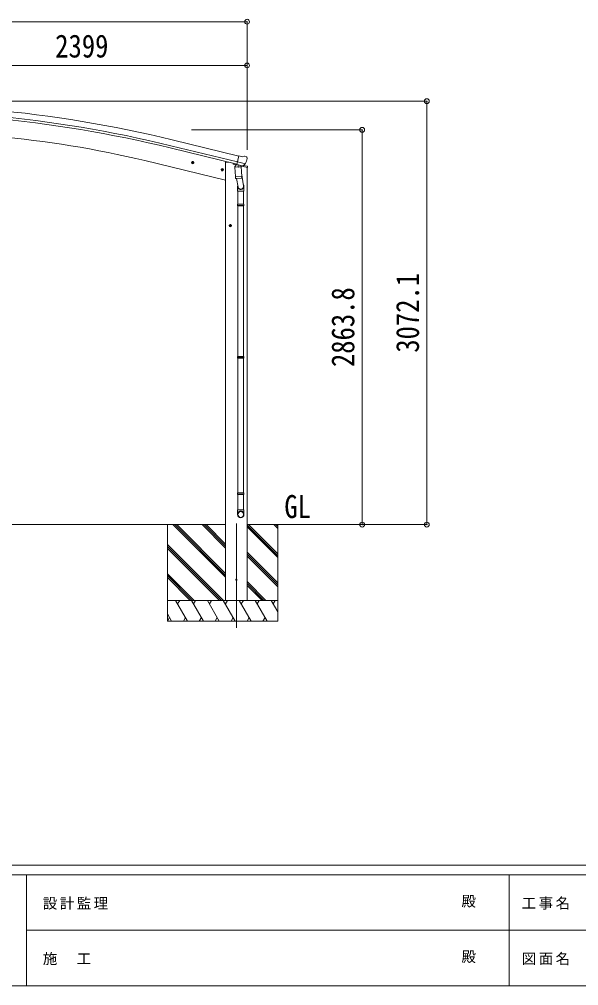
# Model space of a CAD drawing. Units: millimetres at full size. Extents: x -9783 to 33769, y -6828 to 6752.
# Drawn here: x -4022 to 36, y -6828 to 183 of the extents above; entities that cross this region are included whole.
import ezdxf
from ezdxf.enums import TextEntityAlignment as Align

# ---------------------------------------------------------------- set-up
doc = ezdxf.new("R2010")
doc.units = ezdxf.units.MM
doc.header["$LTSCALE"] = 35
doc.header["$PDMODE"] = 32
doc.header["$PDSIZE"] = 35
for name, color, linetype, lineweight in [('0-0_0', 7, 'Continuous', 9), ('0-1_本体', 4, 'Continuous', 9), ('0-2_部品', 7, 'Continuous', 9), ('0-8_PARTS2', 2, 'Continuous', 9), ('0-A_寸法', 6, 'Continuous', 9), ('F-0_240', 7, 'Continuous', 9)]:
    doc.layers.add(name, color=color, linetype=linetype, lineweight=lineweight)
doc.styles.add('ＭＳ ゴシック', font='')
doc.styles.get('ＭＳ ゴシック').set_extended_font_data('MS Gothic')

msp = doc.modelspace()

# ---------------------------------------------------------------- linework, layer by layer
at = {"layer": '0-0_0', "color": 6}
for p, q in [((-1065.34, -3483.05), (-1065.34, -410.95)), ((-1534.36, -619.25), (-1534.36, -3483.05))]:
    msp.add_line(p, q, dxfattribs=at)
at = {"layer": '0-0_0'}
for p, q in [((-2524.86, -3483.05), (-4846.96, -3483.05)), ((-2947.11, -3483.05), (-2947.11, -4183.05)), ((-2524.86, -3865.31), (-2907.13, -3483.05)), ((-2524.86, -3851.17), (-2892.98, -3483.05)), ((-2524.86, -3837.02), (-2878.84, -3483.05)), ((-2524.86, -3653.18), (-2694.99, -3483.05)), ((-2524.86, -3639.04), (-2680.85, -3483.05)), ((-2524.86, -3624.89), (-2666.71, -3483.05)), ((-1773.03, -3483.05), (-2369.36, -3483.05)), ((-2147.11, -3708.42), (-2369.36, -3486.17)), ((-2147.11, -3722.56), (-2369.36, -3500.31)), ((-2147.11, -3694.27), (-2358.34, -3483.05)), ((-2147.11, -3510.43), (-2174.49, -3483.05)), ((-2147.11, -3496.29), (-2160.35, -3483.05)), ((-2147.11, -3483.05), (-2147.11, -4183.05)), ((-2540.97, -4033.05), (-2947.11, -3626.91)), ((-2555.11, -4033.05), (-2947.11, -3641.05)), ((-2569.26, -4033.05), (-2947.11, -3655.19)), ((-2147.11, -3906.41), (-2369.36, -3684.16)), ((-2147.11, -3920.55), (-2369.36, -3698.3)), ((-2147.11, -3934.69), (-2369.36, -3712.44)), ((-2753.1, -4033.05), (-2947.11, -3839.04)), ((-2767.25, -4033.05), (-2947.11, -3853.18)), ((-2781.39, -4033.05), (-2947.11, -3867.32)), ((-2232.6, -4033.05), (-2369.36, -3896.29)), ((-2246.75, -4033.05), (-2369.36, -3910.43)), ((-2260.89, -4033.05), (-2369.36, -3924.57)), ((-2947.11, -4033.05), (-2147.11, -4033.05)), ((-2801.73, -4183.05), (-2888.33, -4033.05)), ((-2873.33, -4059.03), (-2858.33, -4033.05)), ((-2686.26, -4183.05), (-2772.86, -4033.05)), ((-2742.86, -4033.05), (-2757.86, -4059.03)), ((-2570.79, -4183.05), (-2657.39, -4033.05)), ((-2642.39, -4059.03), (-2627.39, -4033.05)), ((-2455.32, -4183.05), (-2541.92, -4033.05)), ((-2526.92, -4059.03), (-2511.92, -4033.05)), ((-2339.85, -4183.05), (-2426.45, -4033.05)), ((-2411.45, -4059.03), (-2396.45, -4033.05)), ((-2224.38, -4183.05), (-2310.98, -4033.05)), ((-2295.98, -4059.03), (-2280.98, -4033.05)), ((-2147.11, -4116.88), (-2195.51, -4033.05)), ((-2180.51, -4059.03), (-2165.51, -4033.05)), ((-2917.2, -4183.05), (-2947.11, -4131.24)), ((-2932.2, -4157.07), (-2947.2, -4183.05)), ((-2147.11, -4183.05), (-2947.11, -4183.05)), ((-2816.73, -4157.07), (-2831.73, -4183.05)), ((-2701.26, -4157.07), (-2716.26, -4183.05)), ((-2585.79, -4157.07), (-2600.79, -4183.05)), ((-2470.32, -4157.07), (-2485.32, -4183.05)), ((-2354.85, -4157.07), (-2369.85, -4183.05)), ((-2239.38, -4157.07), (-2254.38, -4183.05))]:
    msp.add_line(p, q, dxfattribs=at)
at = {"layer": '0-1_本体'}
for p, q in [((-2429.38, -809.45), (-2912.23, -691.88)), ((-2443.39, -867.8), (-2926.43, -750.18)), ((-2922.46, -733.87), (-2439.45, -851.37)), ((-2524.86, -983.05), (-3110.54, -842.44)), ((-2525.36, -853.05), (-2504.86, -853.05)), ((-2525.36, -853.05), (-2525.36, -4033.05)), ((-2504.86, -853.05), (-2471.35, -861.09)), ((-2369.36, -892.75), (-2369.36, -4033.05))]:
    msp.add_line(p, q, dxfattribs=at)
for centre, radius, start, end in [((-5042.95, -9441.63), 9005.44, 76.31388, 84.81388), ((-5042.95, -9441.63), 8945.44, 76.31388, 84.81388), ((-5042.95, -9441.63), 8962.23, 76.31388, 84.81388), ((-4836.89, -8034.63), 7396.48, 76.50259, 84.99741)]:
    msp.add_arc(centre, radius, start, end, dxfattribs=at)
at = {"layer": '0-2_部品'}
for p, q in [((-2402.98, -813.72), (-2428.91, -807.5)), ((-2402.98, -813.72), (-2389.72, -811.02)), ((-2375.24, -814.21), (-2388.42, -811.05)), ((-2372.15, -816.46), (-2368.29, -822.75)), ((-2367.93, -825.03), (-2368.2, -826.18)), ((-2753.59, -859.23), (-2773.04, -854.56)), ((-2770.62, -855.14), (-2765.45, -849.7)), ((-2768.48, -862.34), (-2770.62, -855.14)), ((-2765.65, -866.62), (-2760.98, -847.17)), ((-2765.45, -849.7), (-2758.15, -851.45)), ((-2758.15, -851.45), (-2756.02, -858.65)), ((-2539.67, -910.59), (-2559.12, -905.92)), ((-2556.7, -906.5), (-2551.53, -901.06)), ((-2554.56, -913.7), (-2556.7, -906.5)), ((-2551.73, -917.98), (-2547.06, -898.53)), ((-2551.53, -901.06), (-2544.23, -902.81)), ((-2544.23, -902.81), (-2542.1, -910.01)), ((-2471.35, -861.01), (-2471.35, -864.33)), ((-2448.63, -873.72), (-2467.52, -869.19)), ((-2459.06, -890.9), (-2413.37, -887.7)), ((-2454.38, -957.73), (-2459.06, -890.9)), ((-2444.64, -869.13), (-2457.95, -884.44)), ((-2457.95, -884.44), (-2457.51, -890.79)), ((-2443.7, -869.06), (-2444.64, -869.13)), ((-2440.61, -871.53), (-2442.14, -871.17)), ((-2403.91, -880.35), (-2440.61, -871.53)), ((-2381.98, -865.34), (-2439.49, -851.53)), ((-2434.66, -873.36), (-2433.64, -887.96)), ((-2406.45, -882.35), (-2432.26, -888.79)), ((-2415.14, -884.52), (-2414.91, -887.81)), ((-2413.37, -887.7), (-2408.69, -954.54)), ((-2366.8, -893.37), (-2409.5, -883.12)), ((-2401.54, -880.82), (-2409.06, -879.01)), ((-2405.75, -880.57), (-2405.69, -881.31)), ((-2402.38, -880.71), (-2403.91, -880.35)), ((-2398.83, -880.25), (-2382.46, -865.76)), ((-2395.31, -877.27), (-2369.1, -883.56)), ((-2366.8, -886.48), (-2366.8, -893.37)), ((-2454.38, -957.73), (-2408.69, -954.54)), ((-2454.37, -957.73), (-2453.48, -970.43)), ((-2409.68, -969.14), (-2451.38, -972.06)), ((-2445.95, -971.68), (-2435.22, -1035.27)), ((-2410.43, -929.77), (-2394.51, -1025.94)), ((-2407.83, -967.01), (-2408.71, -954.54)), ((-2408.23, -968.36), (-2408.23, -968.36)), ((-2438.36, -1028.45), (-2438.36, -1063.1)), ((-2392.36, -1063.1), (-2392.36, -1028.75)), ((-2438.36, -1063.1), (-2392.36, -1063.1)), ((-2436.36, -1063.1), (-2436.36, -1157.1)), ((-2394.36, -1063.1), (-2394.36, -1157.1)), ((-2438.36, -1159.1), (-2437.36, -1157.1)), ((-2438.36, -1159.1), (-2392.36, -1159.1)), ((-2438.36, -1159.1), (-2438.36, -1167.1)), ((-2438.36, -1167.1), (-2392.36, -1167.1)), ((-2438.36, -1167.1), (-2437.36, -1169.1)), ((-2437.36, -1157.1), (-2393.36, -1157.1)), ((-2437.36, -1169.1), (-2393.36, -1169.1)), ((-2436.36, -1169.1), (-2436.36, -2263.29)), ((-2394.36, -1169.1), (-2394.36, -2263.29)), ((-2392.36, -1159.1), (-2393.36, -1157.1)), ((-2500.86, -1313.17), (-2480.86, -1313.17)), ((-2497.36, -1309.41), (-2490.86, -1305.66)), ((-2490.86, -1323.17), (-2490.86, -1303.17)), ((-2490.86, -1305.66), (-2484.36, -1309.41)), ((-2484.36, -1316.92), (-2490.86, -1320.67)), ((-2484.36, -1309.41), (-2484.36, -1316.92)), ((-2438.36, -2265.29), (-2437.36, -2263.29)), ((-2438.36, -2265.29), (-2392.36, -2265.29)), ((-2438.36, -2265.29), (-2438.36, -2273.29)), ((-2438.36, -2273.29), (-2392.36, -2273.29)), ((-2438.36, -2273.29), (-2437.36, -2275.29)), ((-2437.36, -2263.29), (-2393.36, -2263.29)), ((-2437.36, -2275.29), (-2393.36, -2275.29)), ((-2436.36, -2275.29), (-2436.36, -3253.48)), ((-2394.36, -2275.29), (-2394.36, -3253.48)), ((-2392.36, -2265.29), (-2393.36, -2263.29)), ((-2438.36, -3255.48), (-2437.36, -3253.48)), ((-2438.36, -3255.48), (-2392.36, -3255.48)), ((-2438.36, -3255.48), (-2438.36, -3263.48)), ((-2438.36, -3263.48), (-2392.36, -3263.48)), ((-2438.36, -3263.48), (-2437.36, -3265.48)), ((-2437.36, -3253.48), (-2393.36, -3253.48)), ((-2437.36, -3265.48), (-2393.36, -3265.48)), ((-2436.36, -3265.48), (-2436.36, -3375.48)), ((-2394.36, -3265.48), (-2394.36, -3375.48)), ((-2392.36, -3255.48), (-2393.36, -3253.48)), ((-2438.36, -3409.62), (-2438.36, -3375.48)), ((-2438.36, -3375.48), (-2392.36, -3375.48)), ((-2392.36, -3409.62), (-2392.36, -3375.48))]:
    msp.add_line(p, q, dxfattribs=at)
for points in [[(-2434.34, -872.94), (-2444.07, -870.61), (-2428.91, -807.5)], [(-2756.02, -858.65), (-2761.19, -864.09), (-2768.48, -862.34)], [(-2542.1, -910.01), (-2547.27, -915.45), (-2554.56, -913.7)], [(-2434.34, -872.94), (-2434.11, -873.1), (-2409.34, -879.04), (-2409.06, -879.01)], [(-2381.71, -864.76), (-2382.3, -865.61), (-2382.46, -865.76)], [(-2392.36, -1159.1), (-2392.36, -1167.1), (-2393.36, -1169.1)], [(-2490.86, -1320.67), (-2497.36, -1316.92), (-2497.36, -1309.41)], [(-2392.36, -2265.29), (-2392.36, -2273.29), (-2393.36, -2275.29)], [(-2392.36, -3255.48), (-2392.36, -3263.48), (-2393.36, -3265.48)]]:
    msp.add_lwpolyline(points, dxfattribs=at)
for centre, radius in [((-2763.32, -856.9), 8.5), ((-2763.32, -856.9), 7.7), ((-2763.32, -856.9), 6.5), ((-2549.4, -908.25), 8.5), ((-2549.4, -908.25), 7.7), ((-2549.4, -908.25), 6.5), ((-2490.86, -1313.17), 8.5), ((-2490.86, -1313.17), 7.7), ((-2490.86, -1313.17), 6.5)]:
    msp.add_circle(centre, radius, dxfattribs=at)
at = {"layer": '0-2_部品', "color": 4}
msp.add_circle((-2447.36, -3883.05), 4.5, dxfattribs=at)
at = {"layer": '0-2_部品'}
for centre, radius, start, end in [((-2389.12, -813.96), 3, 76.5, 101.5), ((-2565.01, -778.94), 202.4, 334.90875, 346.5), ((-2376.41, -819.07), 5, 31.5, 76.5), ((-2466.35, -864.33), 5, 180, 256.5), ((-2442.02, -870.68), 0.5, 221.23754, 256.5), ((-2435.26, -873.44), 0.604, 7.79405, 79.40158), ((-2432.62, -887.82), 1.03, 188.03431, 289.96103), ((-2406.69, -881.38), 1, 284, 4), ((-2405.25, -880.54), 0.5, 76.5, 184), ((-2402.26, -880.23), 0.5, 256.5, 291.76246), ((-2369.8, -886.48), 3, 0, 76.5), ((-2451.51, -970.06), 2, 190.53157, 274), ((-2409.82, -967.15), 2, 274, 322.59038), ((-2409.78, -967.18), 1.95, 322.52234, 4.95983), ((-2422.36, -1028.75), 30, 0, 2.54858)]:
    msp.add_arc(centre, radius, start, end, dxfattribs=at)
for centre, major_axis, ratio, start_param, end_param in [((-2370.85, -824.32), (1.57, -2.57), 0.99628, 0.7835347, 1.5707963), ((-2400.85, -877.9), (0.73, -2.92), 0.997631, 5.8041905, 5.8929484), ((-2400.88, -877.77), (-2.63, 3.16), 0.650902, 2.1145521, 2.1873627), ((-2400.82, -878), (0.73, -2.92), 0.997631, 5.965759, 6.7621801), ((-2415.36, -1028.45), (-23, 0), 0.996195, 6.0000678, 10.0103449), ((-2415.36, -1028.45), (-21, 0), 0.996195, 0.3319459, 3.3482706), ((-2415.36, -3407.88), (23, 0), 0.996195, 6.2831853, 9.424778), ((-2415.36, -3409.62), (23, 0), 0.996195, 6.2831853, 9.424778), ((-2415.36, -3409.62), (0, -23.43), 0.981806, 4.712389, 7.8539816)]:
    msp.add_ellipse(centre, major_axis=major_axis, ratio=ratio, start_param=start_param, end_param=end_param, dxfattribs=at)
msp.add_ellipse((-2415.36, -3409.62), major_axis=(-21, 0), ratio=0.996195, dxfattribs=at)
at = {"layer": '0-8_PARTS2'}
msp.add_line((-2447.36, -3473.84), (-2447.36, -4233.05), dxfattribs=at)
at = {"layer": '0-A_寸法'}
for p, q in [((-7183.36, 165.31), (-2369.36, 165.31)), ((-2369.36, 165.31), (-2369.36, -763.53)), ((-4768.36, -151.31), (-2369.36, -151.31)), ((-2369.36, -151.31), (-2369.36, -372.31)), ((-1065.34, -410.95), (-4449.13, -410.95)), ((-1534.36, -619.25), (-2772.94, -619.25)), ((-1534.36, -3483.05), (-1863.18, -3483.05)), ((-1065.34, -3483.05), (-1534.36, -3483.05))]:
    msp.add_line(p, q, dxfattribs=at)
for p in [(-2369.36, 165.31), (-2369.36, -151.31), (-1065.34, -410.95), (-1534.36, -619.25), (-1534.36, -3483.05), (-1065.34, -3483.05)]:
    msp.add_point(p, dxfattribs=at)
at = {"layer": 'F-0_240', "color": 5}
for p, q in [((-9783.03, -5953.1), (9396.97, -5953.1)), ((-9783.03, -6023.1), (6285.75, -6023.1)), ((-3969.25, -6023.1), (-3969.25, -6828.1)), ((-469.25, -6023.1), (-469.25, -6828.1)), ((-3969.25, -6425.6), (3205.75, -6425.6)), ((-9783.03, -6828.1), (9396.97, -6828.1))]:
    msp.add_line(p, q, dxfattribs=at)

# ---------------------------------------------------------------- texts
at = {"layer": '0-0_0', "style": 'ＭＳ ゴシック', "width": 0.85}
msp.add_text('GL', height=166.8, dxfattribs=at).set_placement((-2098.97, -3485.48), align=Align.BOTTOM_LEFT)
at = {"layer": '0-A_寸法', "color": 7, "style": 'ＭＳ ゴシック', "width": 0.85}
msp.add_text('2399', height=166.8, dxfattribs=at).set_placement((-3761.36, -144.31), align=Align.BOTTOM_LEFT)
for s, p in [('3072.1', (-1072.34, -2235.75)), ('2863.8', (-1541.36, -2339.9))]:
    msp.add_text(s, height=166.8, rotation=90, dxfattribs=at).set_placement(p, align=Align.BOTTOM_LEFT)
at = {"layer": 'F-0_240', "style": 'ＭＳ ゴシック'}
for p in [(-814.24, -6276.85), (-814.24, -6679.35)]:
    msp.add_text('殿', height=76.98, dxfattribs=at).set_placement(p, align=Align.BOTTOM_LEFT)
at = {"layer": 'F-0_240', "char_height": 76.98, "attachment_point": 7, "style": 'ＭＳ ゴシック'}
for s, insert in [('\\T1.17;設計監理', (-3851.04, -6276.85)), ('\\T1.17;工事名', (-376.96, -6276.85)), ('\\T1.17;施\u3000工', (-3851.04, -6679.35)), ('\\T1.17;図面名', (-376.96, -6679.35))]:
    msp.add_mtext(s, dxfattribs=dict(at, insert=insert))

doc.saveas('drawing.dxf')
